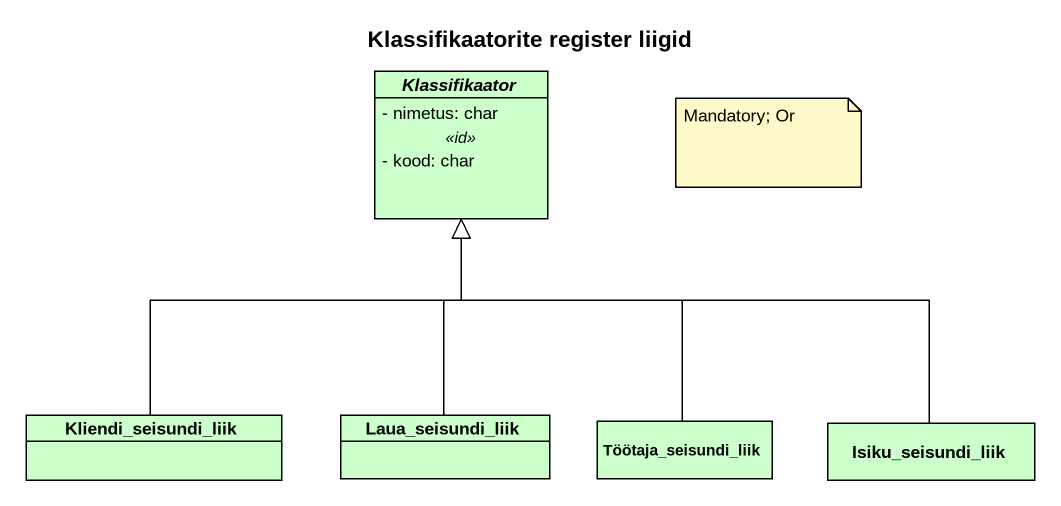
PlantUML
@startuml
title Klassifikaatorite register liigid
hide circle
hide empty members
skinparam classAttributeIconSize 0
abstract class Klassifikaator #CCFFCC {
  - nimetus: char
  .. <<id>> ..
  - kood: char
}
class Kliendi_seisundi_liik #CCFFCC
class Laua_seisundi_liik #CCFFCC
class Töötaja_seisundi_liik #CCFFCC
class Isiku_seisundi_liik #CCFFCC
Kliendi_seisundi_liik -up-|> Klassifikaator
Laua_seisundi_liik -up-|> Klassifikaator
Töötaja_seisundi_liik -up-|> Klassifikaator
Isiku_seisundi_liik -up-|> Klassifikaator
note as N1
  Mandatory; Or
end note
@enduml
